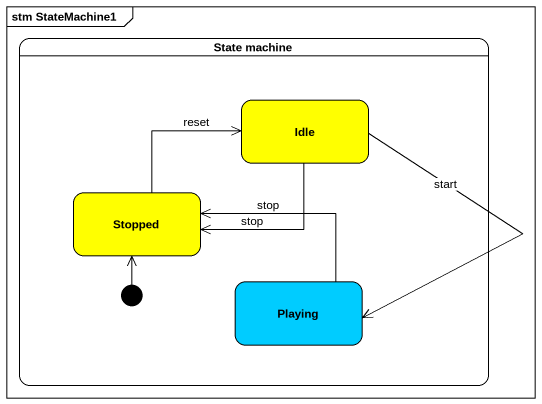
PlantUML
@startuml
mainframe stm StateMachine1
hide empty description
state "State machine" as State_machine #FFFFFF {
  state Idle #FFFF00
  state Stopped #FFFF00
  state Playing #00CCFF
  [*] -up-> Stopped
}
Idle -left-> Stopped : stop
Idle --> Playing : start
Stopped -right-> Idle : reset
Playing -left-> Stopped : stop
@enduml
